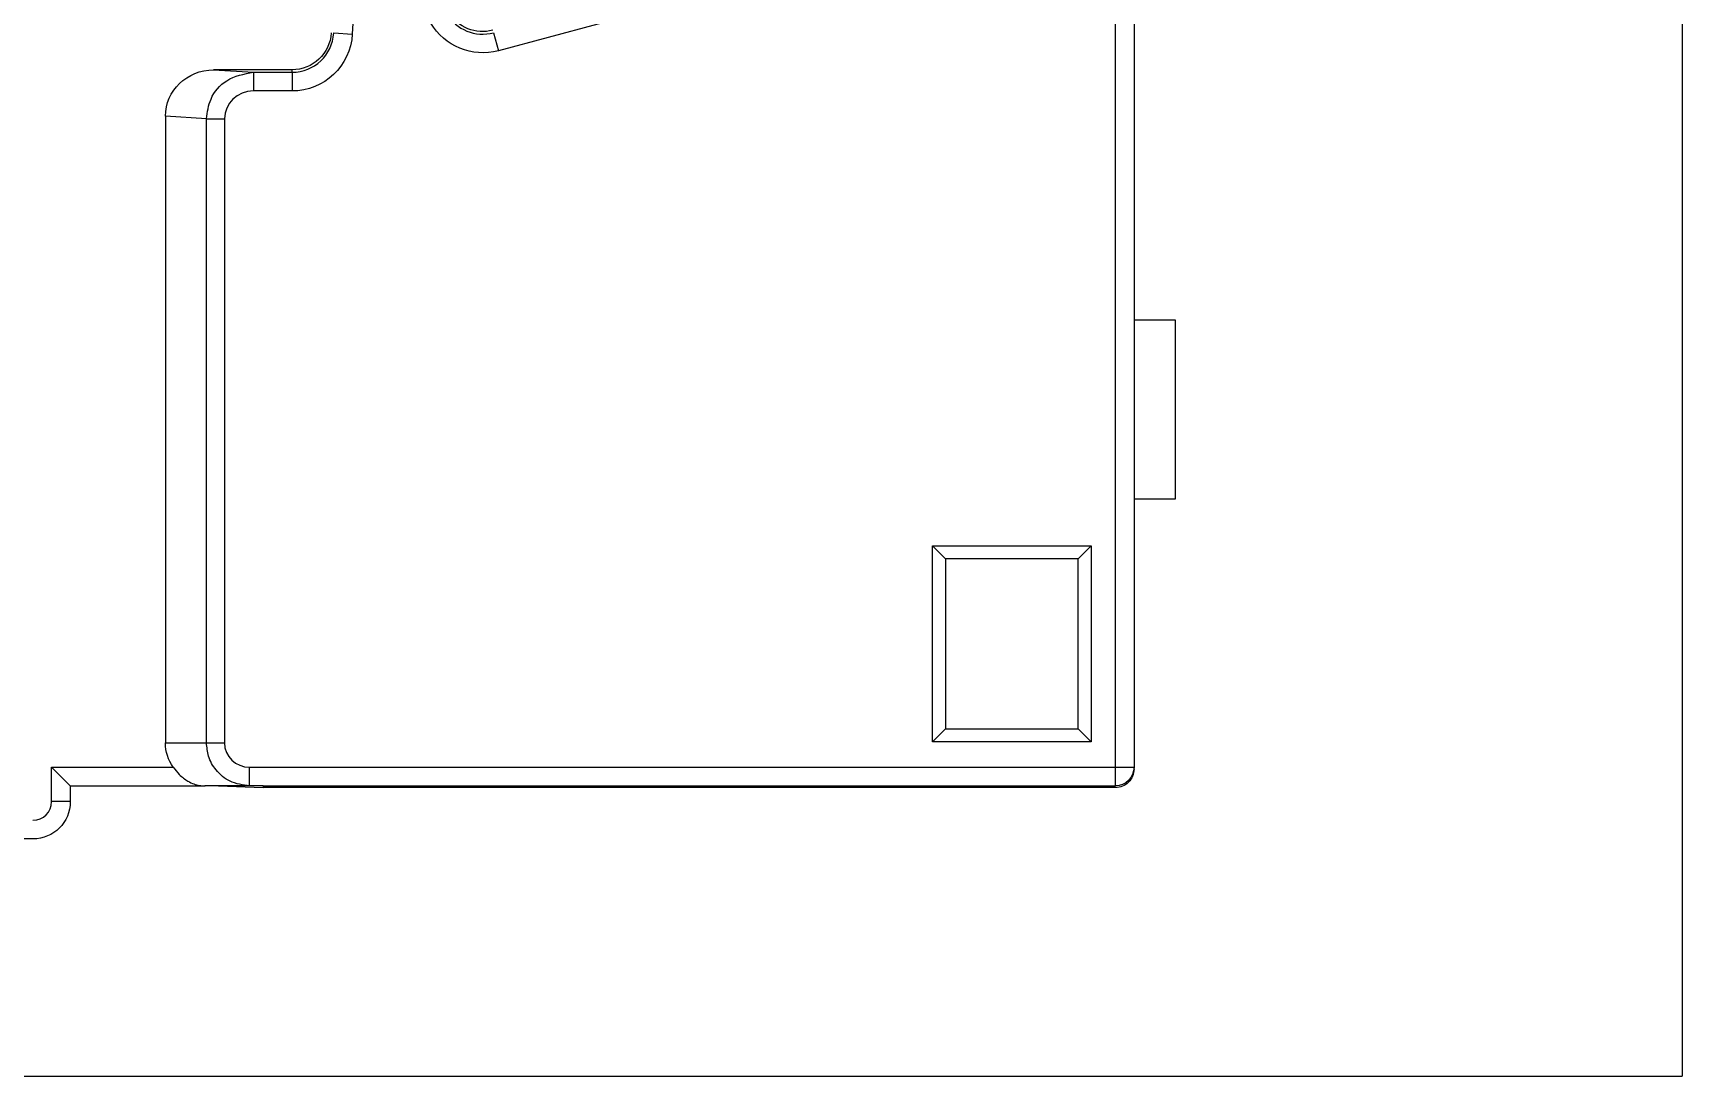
# Model space of a CAD drawing. Header units: inches. Extents: x 0 to 1189, y 0 to 841.
# Drawn here: x 1028.83 to 1073.01, y 451.29 to 479.22 of the extents above; entities that cross this region are included whole.
import ezdxf

# ---------------------------------------------------------------- set-up
doc = ezdxf.new("R2010")
doc.units = ezdxf.units.IN
doc.header["$MEASUREMENT"] = 0
doc.layers.add('1', color=7, linetype='Continuous', true_color=0xffffff)

msp = doc.modelspace()

# ---------------------------------------------------------------- linework, layer by layer
at = {"layer": '1', "color": 251}
for p in [(1073.0135, 534.9868), (963.9807, 451.2868)]:
    msp.add_line(p, (1073.0135, 451.2868), dxfattribs=at)
at = {"layer": '1', "color": 163}
for p, q in [((1057.8307, 459.5573), (1057.8307, 526.7162)), ((1058.3307, 526.7162), (1058.3307, 459.5573)), ((1047.2693, 480.3502), (1041.2991, 478.748)), ((1037.4118, 479.6318), (1037.3868, 479.1946)), ((1036.8877, 479.2231), (1037.3868, 479.1946)), ((1041.1695, 479.2309), (1041.2991, 478.748)), ((1035.7722, 478.2368), (1033.6714, 478.2368)), ((1033.6714, 478.2368), (1034.7359, 478.1694)), ((1034.7359, 478.1694), (1034.7359, 477.6695)), ((1034.7359, 478.1694), (1035.7722, 478.1694)), ((1035.7722, 478.1694), (1035.7722, 478.2368)), ((1035.7722, 478.1694), (1035.7722, 477.6695)), ((1035.7722, 477.6695), (1034.7359, 477.6695)), ((1032.3807, 476.9924), (1032.3807, 460.2073)), ((1033.4795, 476.9228), (1032.3807, 476.9924)), ((1033.4795, 476.9228), (1033.9615, 476.9228)), ((1033.4795, 460.2073), (1033.4795, 476.9228)), ((1033.9615, 476.9228), (1033.9615, 460.2073)), ((1058.3307, 471.5368), (1059.4307, 471.5368)), ((1059.4307, 471.5368), (1059.4307, 466.7368)), ((1059.4307, 466.7368), (1058.3307, 466.7368)), ((1052.9307, 465.4868), (1053.2807, 465.1368)), ((1052.9307, 460.2368), (1052.9307, 465.4868)), ((1052.9307, 465.4868), (1057.1807, 465.4868)), ((1056.8307, 465.1368), (1057.1807, 465.4868)), ((1057.1807, 465.4868), (1057.1807, 460.2368)), ((1053.2807, 465.1368), (1053.2807, 460.5868)), ((1056.8307, 465.1368), (1053.2807, 465.1368)), ((1056.8307, 460.5868), (1056.8307, 465.1368)), ((1052.9307, 460.2368), (1053.2807, 460.5868)), ((1053.2807, 460.5868), (1056.8307, 460.5868)), ((1056.8307, 460.5868), (1057.1807, 460.2368)), ((1032.3807, 460.2073), (1033.4795, 460.2073)), ((1033.4795, 460.2073), (1033.9615, 460.2073)), ((1057.1807, 460.2368), (1052.9307, 460.2368)), ((1029.8307, 459.0573), (1029.3307, 459.5573)), ((1029.3307, 458.6368), (1029.3307, 459.5573)), ((1029.3307, 459.5573), (1032.5896, 459.5573)), ((1034.6357, 459.0573), (1034.6357, 459.5573)), ((1034.6357, 459.5573), (1057.8307, 459.5573)), ((1057.8307, 459.0573), (1057.8307, 459.5573)), ((1057.8307, 459.5573), (1058.3307, 459.5573)), ((1058.3307, 459.5118), (1058.3307, 459.5573)), ((1029.8307, 458.6368), (1029.3307, 458.6368)), ((1029.8307, 459.0573), (1029.8307, 458.6368)), ((1029.8307, 459.0573), (1033.4357, 459.0573)), ((1034.6357, 459.0573), (1033.4357, 459.0573)), ((1033.7988, 459.0573), (1034.9988, 459.0118)), ((1034.9988, 459.0573), (1034.6357, 459.0573)), ((1034.9988, 459.0573), (1034.9988, 459.0118)), ((1034.9988, 459.0573), (1057.8307, 459.0573)), ((1057.8307, 459.0118), (1034.9988, 459.0118)), ((1028.8307, 457.6368), (1000.9307, 457.6368))]:
    msp.add_line(p, q, dxfattribs=at)
at = {"layer": '1', "color": 163, "extrusion": (0, 0, -1)}
for centre, radius, start, end in [((-1040.8799, 480.31), 1.6173, 254.97767, 329.5279), ((-1040.8799, 480.31), 1.05, 254.97767, 329.5279), ((-1035.7722, 479.2868), 1.05, 183.26606, 270), ((-1035.7722, 479.2868), 1.6173, 183.26604, 270), ((-1057.8307, 459.5573), 0.5, 180, 270), ((-1028.8307, 458.6368), 1, 180, 270)]:
    msp.add_arc(centre, radius, start, end, dxfattribs=at)
at = {"layer": '1', "color": 163}
for centre, radius, start, end in [((1040.8799, 480.31), 1.1174, 210.4721, 285.02233), ((1035.7722, 479.2868), 1.1174, 270, 356.73394), ((1028.8307, 458.6368), 0.5, 270, 0)]:
    msp.add_arc(centre, radius, start, end, dxfattribs=at)
at = {"layer": '1', "color": 163, "extrusion": (0, 0, -1)}
for centre, major_axis, ratio, start_param, end_param in [((1033.6774, 476.9866), (1.2943, -0.0819), 0.9638562, 3.0806805, 4.6468357), ((1033.5737, 460.2073), (-1.193, 0), 0.9639926, 5.6824886, 6.2831853), ((1057.8307, 459.5118), (0, 0.5), 0.9999452, 1.5707963, 3.1415927)]:
    msp.add_ellipse(centre, major_axis=major_axis, ratio=ratio, start_param=start_param, end_param=end_param, dxfattribs=at)
at = {"layer": '1', "color": 163}
for centre, major_axis, ratio, start_param, end_param in [((1034.7395, 476.9194), (0.7766, -0.0491), 0.9638562, 1.6363496, 3.2025048), ((1034.6357, 460.2073), (-0.6743, 0), 0.9639926, 0, 1.5707963)]:
    msp.add_ellipse(centre, major_axis=major_axis, ratio=ratio, start_param=start_param, end_param=end_param, dxfattribs=at)
for points, knots in [([(1033.4795, 476.9228), (1033.5042, 477.1045), (1033.5585, 477.5025), (1034.0155, 478.0395), (1034.484, 478.124), (1034.7359, 478.1694)], [0, 0, 0, 0, 0.2796745, 0.6128467, 1, 1, 1, 1]), ([(1034.6357, 459.0573), (1034.4536, 459.0823), (1034.1101, 459.1294), (1033.7289, 459.4531), (1033.5153, 459.827), (1033.4907, 460.0875), (1033.4795, 460.2073)], [0, 0, 0, 0, 0.3018947, 0.5691109, 0.8017306, 1, 1, 1, 1]), ([(1032.5896, 459.5573), (1032.6385, 459.4884), (1032.6933, 459.4225), (1032.7507, 459.3651), (1032.8236, 459.2923), (1032.9029, 459.2308), (1032.9837, 459.1837), (1033.0856, 459.1243), (1033.193, 459.0857), (1033.2999, 459.0683), (1033.3432, 459.0613), (1033.3868, 459.0576), (1033.4261, 459.0573), (1033.4307, 459.0573), (1033.4353, 459.0573), (1033.4399, 459.0573)], [0, 0, 0, 0, 0.2195734, 0.2195734, 0.2195734, 0.4991163, 0.4991163, 0.4991163, 0.8524964, 0.8524964, 0.8524964, 0.9939779, 0.9939779, 0.9939779, 1, 1, 1, 1])]:
    msp.add_open_spline(points, degree=3, knots=knots, dxfattribs=at)

doc.saveas('drawing.dxf')
